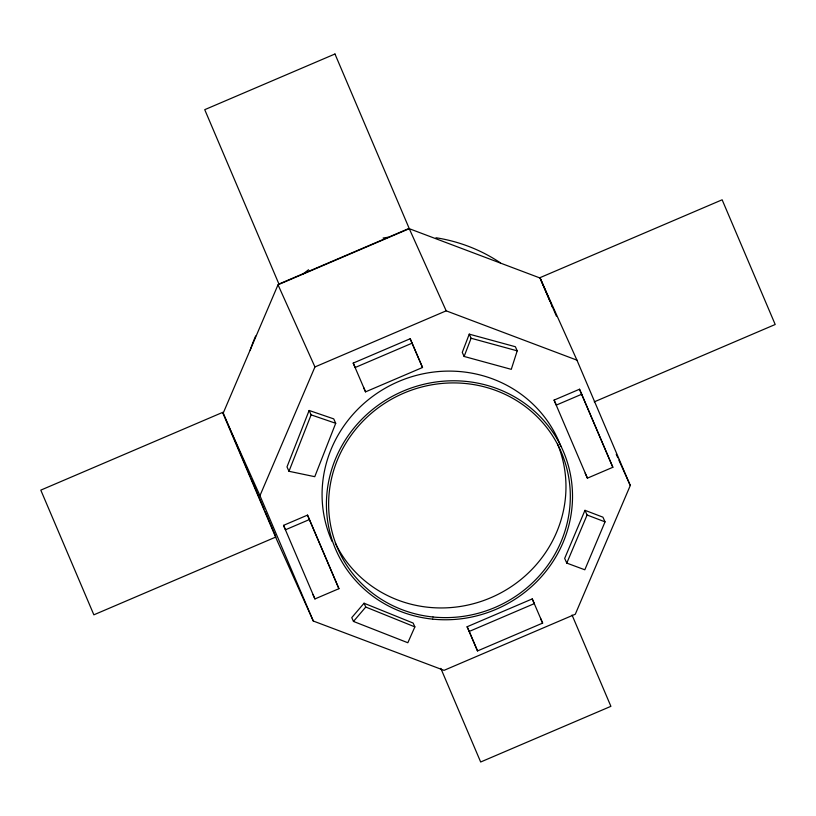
<?xml version="1.0" encoding="UTF-8"?>
<svg xmlns="http://www.w3.org/2000/svg" width="816" height="816" viewBox="0 0 816 816"><rect width="100%" height="100%" fill="white"/><g stroke="black" fill="none" stroke-linecap="round" stroke-linejoin="round"><path stroke-width="1.22" d="M517.211 350.839L511.275 369.342L464.12 356.459L462.274 352.359L469.251 334.142L515.365 346.729L517.211 350.839L471.097 338.252L469.251 334.142M464.12 356.459L471.097 338.252M309.131 410.468L286.997 466.895L288.976 471.291L314.762 476.687L335.713 423.29L333.734 418.883L309.131 410.468L311.11 414.865L288.976 471.291M584.97 510.316L564.672 558.409L566.783 563.101L584.817 569.792L605.033 521.863L602.922 517.171L584.97 510.316L587.081 515.008L605.033 521.863M566.783 563.101L587.081 515.008M223.033 413.518L278.021 284.794L409.265 228.684L540.019 278.001L576.943 360.152L630.278 485.51L575.29 614.234L444.047 670.344L313.293 621.027L276.369 538.876L223.033 413.518L259.947 495.669L313.293 621.027M259.947 495.669L314.945 366.945L446.189 310.835L576.943 360.152M414.865 626.882L407.837 642.743L353.471 621.435L351.757 617.62L364.048 603.228L413.151 623.067L414.865 626.882L365.762 607.043L364.048 603.228M353.471 621.435L365.762 607.043M365.548 391.853L353.206 363.1L410.183 338.742L422.525 367.496L365.548 391.853L363.569 387.457M412.162 343.148L355.184 367.506L353.206 363.1M587.408 478.156L554.074 400.105L579.513 389.232L612.847 467.282L587.408 478.156L585.164 473.168M581.747 394.22L556.318 405.093L554.074 400.105M314.935 598.934L283.529 525.361L307.51 515.11L338.926 588.683L314.935 598.934L312.956 594.538M309.488 519.517L285.508 529.768L283.529 525.361M275.981 536.969L93.86 614.825L40.8 490.13L222.921 412.274L250.196 476.371M594.252 401.86L775.2 324.493L722.14 199.798L540.019 277.654L550.933 303.297M467.129 626.749L532.236 598.913L534.347 603.605L469.231 631.441L467.129 626.749L477.523 650.933L542.64 623.098L532.236 598.913M311.11 414.865L335.713 423.29M616.243 454.267L617.804 457.745M618.844 460.051L630.278 485.51M612.847 467.282L579.513 389.232M409.265 228.684L446.189 310.835M540.529 618.395L542.64 623.098M422.525 367.496L410.183 338.742M278.021 284.794L314.945 366.945M338.926 588.683L307.51 515.11M551.922 305.623L556.39 316.118M540.019 278.001L549.994 301.43M550.994 303.776L552.483 307.295M572.047 615.04L610.898 706.33L480.665 762.001L440.824 668.375M469.231 631.441L477.523 650.933M251.185 478.696L264.078 509M265.067 511.336L275.482 535.806M332.153 541.559A123.93 118.575 -24.2 0 1 399.881 380.98A123.93 118.575 -24.2 0 1 560.898 446.454M557.522 443.904A121.717 116.464 -24.2 0 1 492.527 596.965A121.717 116.464 -24.2 0 1 335.284 543.038M250.216 350.166A163.659 156.223 -24.8 0 1 255.643 336.019M302.603 274.411A163.659 156.223 -24.8 0 1 308.54 269.77M383.102 238.027A163.659 156.223 -24.8 0 1 388.079 237.283M435.958 237.752A163.659 156.223 -24.8 0 1 500.341 262.813M334.968 53.999L204.734 109.67L278.939 284.05L409.163 228.378L334.968 53.999M433 616.998A121.717 116.464 -24.2 0 0 561.388 452.431A121.717 116.464 -24.2 0 0 354.022 431.389A121.717 116.464 -24.2 0 0 433 616.998M432.704 619.13A123.93 118.575 -24.2 0 0 563.417 451.554A123.93 118.575 -24.2 0 0 352.288 430.134A123.93 118.575 -24.2 0 0 432.704 619.13"/></g></svg>
